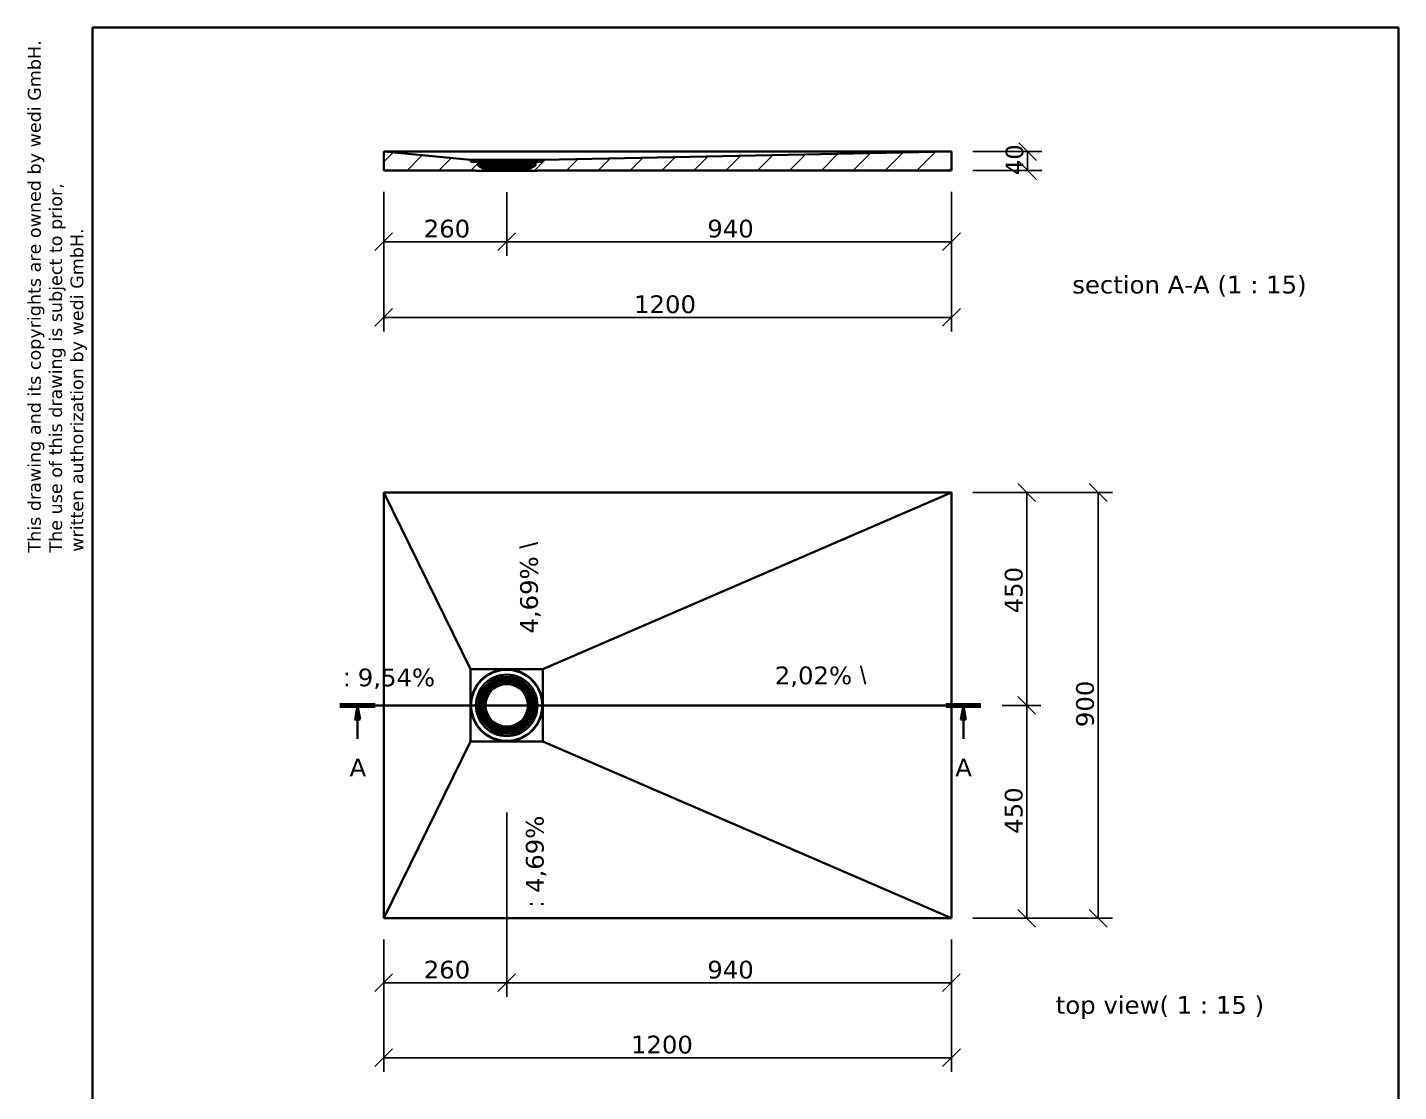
# Model space of a CAD drawing. Header units: millimetres. Extents: x 102 to 3000, y 150 to 4305.
# Drawn here: x 102 to 3000, y 2055 to 4305 of the extents above; entities that cross this region are included whole.
import ezdxf

# ---------------------------------------------------------------- set-up
doc = ezdxf.new("R2010")
doc.units = ezdxf.units.MM
doc.header["$LTSCALE"] = 15
for name, color, linetype, lineweight in [('_Sichtbarkanten', 7, 'Continuous', 35), ('Bemaßung (ISO)', 7, 'Continuous', 25), ('Rahmen (ISO)', 7, 'Continuous', 35), ('Schnittlinie (ISO)', 7, 'Continuous', 35), ('Schraffur (ISO)', 7, 'Continuous', 13), ('Symbol (ISO)', 7, 'Continuous', 25), ('Verdeckt (ISO)', 7, 'Continuous', 35)]:
    doc.layers.add(name, color=color, linetype=linetype, lineweight=lineweight)
doc.styles.add('Bezeichnungstext (DIN)', font='verdana.ttf')
doc.styles.add('Notiztext (DIN)', font='verdana.ttf')
doc.styles.add('Textstil65', font='verdana.ttf')
doc.dimstyles.new('Standard (DIN)', dxfattribs={"dimscale": 15, "dimtxt": 2.5, "dimasz": 2.5, "dimexe": 2, "dimexo": 10, "dimgap": 0.5, "dimtad": 1, "dimdec": 1, "dimrnd": 1e-08, "dimtxsty": 'Notiztext (DIN)', "dimblk": 'OBLIQUE', "dimcen": 0.09, "dimclrd": 256, "dimclre": 256, "dimclrt": 256, "dimadec": 0, "dimazin": 2, "dimtfac": 1, "dimtmove": 0, "dimatfit": 3, "dimfxl": 0, "dimtolj": 1, "dimtzin": 0, "dimlwd": -1, "dimlwe": -1, "dimarcsym": 0})
doc.dimstyles.new('Standard (DIN)-02', dxfattribs={"dimscale": 15, "dimtxt": 2.5, "dimasz": 2.5, "dimexe": 2, "dimexo": 3, "dimgap": 0.5, "dimtad": 1, "dimdec": 1, "dimrnd": 1e-08, "dimtxsty": 'Notiztext (DIN)', "dimblk": 'OBLIQUE', "dimcen": 0.09, "dimclrd": 256, "dimclre": 256, "dimclrt": 256, "dimadec": 0, "dimazin": 2, "dimtfac": 1, "dimtmove": 0, "dimatfit": 3, "dimfxl": 0, "dimtolj": 1, "dimtzin": 0, "dimlwd": -1, "dimlwe": -1, "dimarcsym": 0})

# ---------------------------------------------------------------- blocks, each defined once
blk = doc.blocks.new('Ränder Wedi_hoch')
at = {"layer": 'Rahmen (ISO)'}
for p, q in [((16, 287), (16, 10)), ((16, 287), (200, 287)), ((200, 287), (200, 10)), ((16, 10), (200, 10))]:
    blk.add_line(p, q, dxfattribs=at)
at = {"layer": 'Rahmen (ISO)', "char_height": 1.8, "attachment_point": 7, "rotation": 90, "style": 'Textstil65'}
for s, insert in [('This drawing and its copyrights are owned by wedi GmbH.', (9.2, 213)), ('The use of this drawing is subject to prior,', (12.2, 213)), ('written authorization by wedi GmbH.', (15.19, 213.1)), ('unterliegt dem Urheberrecht. Die Verwendung bedarf in jedem', (12.2, 10.21)), ('Fall der vorherigen, schriftlichen Zustimmung der wedi GmbH.', (15.19, 10.24)), ('Diese Zeichnung / Skizze ist Eigentum der wedi GmbH und ', (9.2, 10.24))]:
    blk.add_mtext(s, dxfattribs=dict(at, insert=insert))
blk = doc.blocks.new('_Oblique')
at = {"color": 0, "linetype": 'ByBlock', "lineweight": -2}
blk.add_line((-0.5, -0.5), (0.5, 0.5), dxfattribs=at)
blk = doc.blocks.new('*D40')
at = {"layer": 'Bemaßung (ISO)', "transparency": 16777216}
for p, q in [((855.1, 2376.9), (855.1, 2097)), ((2055.1, 2376.9), (2055.1, 2097)), ((2055.1, 2127), (855.1, 2127))]:
    blk.add_line(p, q, dxfattribs=at)
at = {"layer": 'Defpoints', "color": 0, "transparency": 16777216}
for p in [(855.1, 2421.9), (2055.1, 2421.9), (855.1, 2127)]:
    blk.add_point(p, dxfattribs=at)
at = {"layer": 'Bemaßung (ISO)', "transparency": 16777216, "xscale": 37.5, "yscale": 37.5, "zscale": 37.5, "rotation": 180}
blk.add_blockref('_Oblique', (855.1, 2127), dxfattribs=at)
at = {"layer": 'Bemaßung (ISO)', "transparency": 16777216, "xscale": 37.5, "yscale": 37.5, "zscale": 37.5}
blk.add_blockref('_Oblique', (2055.1, 2127), dxfattribs=at)
at = {"layer": 'Bemaßung (ISO)', "transparency": 16777216, "insert": (1377.6, 2173.6), "char_height": 37.5, "attachment_point": 1, "style": 'Notiztext (DIN)'}
blk.add_mtext('\\A1;1200', dxfattribs=at)
blk = doc.blocks.new('2DTransSchnitt0')
at = {"layer": 'Schnittlinie (ISO)', "linetype": 'Continuous'}
for p, q in [((50.84, 191.46), (141.16, 191.46)), ((53.32, 191.46), (52.97, 189.46)), ((53.32, 189.46), (53.32, 191.46)), ((53.67, 189.46), (53.32, 191.46)), ((138.68, 191.46), (138.33, 189.46)), ((138.68, 189.46), (138.68, 191.46)), ((139.03, 189.46), (138.68, 191.46)), ((52.97, 189.46), (53.67, 189.46)), ((53.32, 186.76), (53.32, 189.46)), ((138.33, 189.46), (139.03, 189.46)), ((138.68, 186.76), (138.68, 189.46))]:
    blk.add_line(p, q, dxfattribs=at)
at = {"layer": 'Schnittlinie (ISO)', "linetype": 'Continuous', "lineweight": 70}
for p, q in [((50.84, 191.46), (55.8, 191.46)), ((136.2, 191.46), (141.16, 191.46))]:
    blk.add_line(p, q, dxfattribs=at)
at = {"layer": 'Schnittlinie (ISO)', "linetype": 'Continuous', "flags": 128}
for points in [[(53.67, 189.46), (53.32, 191.46), (52.97, 189.46), (53.67, 189.46)], [(139.03, 189.46), (138.68, 191.46), (138.33, 189.46), (139.03, 189.46)]]:
    blk.add_lwpolyline(points, dxfattribs=at)
at = {"layer": 'Schnittlinie (ISO)'}
for points in [[(53.67, 189.46), (53.32, 191.46), (52.97, 189.46), (53.67, 189.46)], [(139.03, 189.46), (138.68, 191.46), (138.33, 189.46), (139.03, 189.46)]]:
    blk.add_solid(points, dxfattribs=at)
at = {"layer": 'Schnittlinie (ISO)', "char_height": 2.5, "attachment_point": 7, "style": 'Bezeichnungstext (DIN)'}
for insert in [(52.19, 181.46), (137.54, 181.46)]:
    blk.add_mtext('A', dxfattribs=dict(at, insert=insert))
blk = doc.blocks.new('*D42')
at = {"layer": 'Bemaßung (ISO)', "transparency": 16777216}
for p, q in [((2100.1, 3321.9), (2244.2, 3321.9)), ((2214.2, 3321.9), (2214.2, 2871.9)), ((2162.3, 2871.9), (2244.2, 2871.9))]:
    blk.add_line(p, q, dxfattribs=at)
at = {"layer": 'Defpoints', "color": 0, "transparency": 16777216}
for p in [(2055.1, 3321.9), (2117.3, 2871.9), (2214.2, 2871.9)]:
    blk.add_point(p, dxfattribs=at)
at = {"layer": 'Bemaßung (ISO)', "transparency": 16777216, "xscale": 37.5, "yscale": 37.5, "zscale": 37.5}
for p, rotation in [((2214.2, 3321.9), 90), ((2214.2, 2871.9), 270)]:
    blk.add_blockref('_Oblique', p, dxfattribs=dict(at, rotation=rotation))
at = {"layer": 'Bemaßung (ISO)', "transparency": 16777216, "insert": (2167.7, 3066.4), "char_height": 37.5, "attachment_point": 1, "rotation": 90, "style": 'Notiztext (DIN)'}
blk.add_mtext('\\A1;450', dxfattribs=at)
blk = doc.blocks.new('*D43')
at = {"layer": 'Bemaßung (ISO)', "transparency": 16777216}
for p, q in [((2162.3, 2871.9), (2244.2, 2871.9)), ((2214.2, 2871.9), (2214.2, 2421.9)), ((2100.1, 2421.9), (2244.2, 2421.9))]:
    blk.add_line(p, q, dxfattribs=at)
at = {"layer": 'Defpoints', "color": 0, "transparency": 16777216}
for p in [(2117.3, 2871.9), (2055.1, 2421.9), (2214.2, 2421.9)]:
    blk.add_point(p, dxfattribs=at)
at = {"layer": 'Bemaßung (ISO)', "transparency": 16777216, "xscale": 37.5, "yscale": 37.5, "zscale": 37.5}
for p, rotation in [((2214.2, 2871.9), 90), ((2214.2, 2421.9), 270)]:
    blk.add_blockref('_Oblique', p, dxfattribs=dict(at, rotation=rotation))
at = {"layer": 'Bemaßung (ISO)', "transparency": 16777216, "insert": (2167.7, 2600.4), "char_height": 37.5, "attachment_point": 1, "rotation": 90, "style": 'Notiztext (DIN)'}
blk.add_mtext('\\A1;450', dxfattribs=at)
blk = doc.blocks.new('*D44')
at = {"layer": 'Bemaßung (ISO)', "transparency": 16777216}
for p, q in [((2100.1, 3321.9), (2395.1, 3321.9)), ((2365.1, 2421.9), (2365.1, 3321.9)), ((2100.1, 2421.9), (2395.1, 2421.9))]:
    blk.add_line(p, q, dxfattribs=at)
at = {"layer": 'Defpoints', "color": 0, "transparency": 16777216}
for p in [(2055.1, 3321.9), (2365.1, 3321.9), (2055.1, 2421.9)]:
    blk.add_point(p, dxfattribs=at)
at = {"layer": 'Bemaßung (ISO)', "transparency": 16777216, "xscale": 37.5, "yscale": 37.5, "zscale": 37.5}
for p, rotation in [((2365.1, 3321.9), 90), ((2365.1, 2421.9), 270)]:
    blk.add_blockref('_Oblique', p, dxfattribs=dict(at, rotation=rotation))
at = {"layer": 'Bemaßung (ISO)', "transparency": 16777216, "insert": (2318.5, 2825.9), "char_height": 37.5, "attachment_point": 1, "rotation": 90, "style": 'Notiztext (DIN)'}
blk.add_mtext('\\A1;900', dxfattribs=at)
blk = doc.blocks.new('*D45')
at = {"layer": 'Bemaßung (ISO)', "transparency": 16777216}
for p, q in [((855.1, 3957.6), (855.1, 3821.9)), ((1115.1, 3956.9), (1115.1, 3821.9)), ((855.1, 3851.9), (1115.1, 3851.9))]:
    blk.add_line(p, q, dxfattribs=at)
at = {"layer": 'Defpoints', "color": 0, "transparency": 16777216}
for p in [(855.1, 4002.6), (1115.1, 4001.9), (1115.1, 3851.9)]:
    blk.add_point(p, dxfattribs=at)
at = {"layer": 'Bemaßung (ISO)', "transparency": 16777216, "xscale": 37.5, "yscale": 37.5, "zscale": 37.5, "rotation": 180}
blk.add_blockref('_Oblique', (855.1, 3851.9), dxfattribs=at)
at = {"layer": 'Bemaßung (ISO)', "transparency": 16777216, "xscale": 37.5, "yscale": 37.5, "zscale": 37.5}
blk.add_blockref('_Oblique', (1115.1, 3851.9), dxfattribs=at)
at = {"layer": 'Bemaßung (ISO)', "transparency": 16777216, "insert": (939.6, 3898.5), "char_height": 37.5, "attachment_point": 1, "style": 'Notiztext (DIN)'}
blk.add_mtext('\\A1;260', dxfattribs=at)
blk = doc.blocks.new('*D46')
at = {"layer": 'Bemaßung (ISO)', "transparency": 16777216}
for p, q in [((2100, 4042.6), (2245.9, 4042.6)), ((2215.9, 4002.6), (2215.9, 4042.6)), ((2100.1, 4002.6), (2245.9, 4002.6))]:
    blk.add_line(p, q, dxfattribs=at)
at = {"layer": 'Defpoints', "color": 0, "transparency": 16777216}
for p in [(2055, 4042.6), (2215.9, 4042.6), (2055.1, 4002.6)]:
    blk.add_point(p, dxfattribs=at)
at = {"layer": 'Bemaßung (ISO)', "transparency": 16777216, "xscale": 37.5, "yscale": 37.5, "zscale": 37.5}
for p, rotation in [((2215.9, 4042.6), 90), ((2215.9, 4002.6), 270)]:
    blk.add_blockref('_Oblique', p, dxfattribs=dict(at, rotation=rotation))
at = {"layer": 'Bemaßung (ISO)', "transparency": 16777216, "insert": (2169.4, 3992.5), "char_height": 37.5, "attachment_point": 1, "rotation": 90, "style": 'Notiztext (DIN)'}
blk.add_mtext('\\A1;40', dxfattribs=at)
blk = doc.blocks.new('*D47')
at = {"layer": 'Bemaßung (ISO)', "transparency": 16777216}
for p, q in [((1115.1, 2645.5), (1115.1, 2255.5)), ((855.2, 2285.5), (1115.1, 2285.5))]:
    blk.add_line(p, q, dxfattribs=at)
at = {"layer": 'Defpoints', "color": 0, "transparency": 16777216}
for p in [(1115.1, 2795.5), (855.2, 2422.1), (1115.1, 2285.5)]:
    blk.add_point(p, dxfattribs=at)
at = {"layer": 'Bemaßung (ISO)', "transparency": 16777216, "xscale": 37.5, "yscale": 37.5, "zscale": 37.5, "rotation": 180}
blk.add_blockref('_Oblique', (855.2, 2285.5), dxfattribs=at)
at = {"layer": 'Bemaßung (ISO)', "transparency": 16777216, "xscale": 37.5, "yscale": 37.5, "zscale": 37.5}
blk.add_blockref('_Oblique', (1115.1, 2285.5), dxfattribs=at)
at = {"layer": 'Bemaßung (ISO)', "transparency": 16777216, "insert": (939.7, 2332), "char_height": 37.5, "attachment_point": 1, "style": 'Notiztext (DIN)'}
blk.add_mtext('\\A1;260', dxfattribs=at)
blk = doc.blocks.new('*D48')
at = {"layer": 'Bemaßung (ISO)', "transparency": 16777216}
for p, q in [((1115.1, 2645.5), (1115.1, 2255.5)), ((2055, 2285.5), (1115.1, 2285.5))]:
    blk.add_line(p, q, dxfattribs=at)
at = {"layer": 'Defpoints', "color": 0, "transparency": 16777216}
for p in [(1115.1, 2795.5), (2055, 2422), (1115.1, 2285.5)]:
    blk.add_point(p, dxfattribs=at)
at = {"layer": 'Bemaßung (ISO)', "transparency": 16777216, "xscale": 37.5, "yscale": 37.5, "zscale": 37.5, "rotation": 180}
blk.add_blockref('_Oblique', (1115.1, 2285.5), dxfattribs=at)
at = {"layer": 'Bemaßung (ISO)', "transparency": 16777216, "xscale": 37.5, "yscale": 37.5, "zscale": 37.5}
blk.add_blockref('_Oblique', (2055, 2285.5), dxfattribs=at)
at = {"layer": 'Bemaßung (ISO)', "transparency": 16777216, "insert": (1539, 2332), "char_height": 37.5, "attachment_point": 1, "style": 'Notiztext (DIN)'}
blk.add_mtext('\\A1;940', dxfattribs=at)
blk = doc.blocks.new('*D49')
at = {"layer": 'Bemaßung (ISO)', "transparency": 16777216}
for p, q in [((2055.1, 3872), (2055.1, 3662)), ((855.1, 3852.6), (855.1, 3662)), ((855.1, 3692), (2055.1, 3692))]:
    blk.add_line(p, q, dxfattribs=at)
at = {"layer": 'Defpoints', "color": 0, "transparency": 16777216}
for p in [(855.1, 4002.6), (2055.1, 4022), (2055.1, 3692)]:
    blk.add_point(p, dxfattribs=at)
at = {"layer": 'Bemaßung (ISO)', "transparency": 16777216, "xscale": 37.5, "yscale": 37.5, "zscale": 37.5, "rotation": 180}
blk.add_blockref('_Oblique', (855.1, 3692), dxfattribs=at)
at = {"layer": 'Bemaßung (ISO)', "transparency": 16777216, "xscale": 37.5, "yscale": 37.5, "zscale": 37.5}
blk.add_blockref('_Oblique', (2055.1, 3692), dxfattribs=at)
at = {"layer": 'Bemaßung (ISO)', "transparency": 16777216, "insert": (1384.2, 3738.6), "char_height": 37.5, "attachment_point": 1, "style": 'Notiztext (DIN)'}
blk.add_mtext('\\A1;1200', dxfattribs=at)
blk = doc.blocks.new('*D50')
at = {"layer": 'Bemaßung (ISO)', "transparency": 16777216}
for p, q in [((1115.1, 3956.9), (1115.1, 3821.9)), ((2055.1, 3957.6), (2055.1, 3821.9)), ((1115.1, 3851.9), (2055.1, 3851.9))]:
    blk.add_line(p, q, dxfattribs=at)
at = {"layer": 'Defpoints', "color": 0, "transparency": 16777216}
for p in [(1115.1, 4001.9), (2055.1, 4002.6), (2055.1, 3851.9)]:
    blk.add_point(p, dxfattribs=at)
at = {"layer": 'Bemaßung (ISO)', "transparency": 16777216, "xscale": 37.5, "yscale": 37.5, "zscale": 37.5, "rotation": 180}
blk.add_blockref('_Oblique', (1115.1, 3851.9), dxfattribs=at)
at = {"layer": 'Bemaßung (ISO)', "transparency": 16777216, "xscale": 37.5, "yscale": 37.5, "zscale": 37.5}
blk.add_blockref('_Oblique', (2055.1, 3851.9), dxfattribs=at)
at = {"layer": 'Bemaßung (ISO)', "transparency": 16777216, "insert": (1539, 3898.5), "char_height": 37.5, "attachment_point": 1, "style": 'Notiztext (DIN)'}
blk.add_mtext('\\A1;940', dxfattribs=at)

msp = doc.modelspace()

# ---------------------------------------------------------------- hatches: boundary and pattern name
at = {"layer": 'Schraffur (ISO)'}
h = msp.add_hatch(dxfattribs=at)
h.set_pattern_fill('ANSI31', color=256, scale=381, style=0)
h.set_pattern_definition([(45, (0, 0), (-33.67596, 33.67596), [])])
h.paths.add_polyline_path([(1160.57, 4003.89), (1162.32, 4003.89), (1162.32, 4006.59), (1175.32, 4014.89), (1175.32, 4022.89), (1190.32, 4022.89), (1190.32, 4023.89), (1173.02, 4023.89), (1172.52, 4023.39), (1172.52, 4018.39), (1170.82, 4018.39), (1170.32, 4017.89), (1170.32, 4016.39), (1166.32, 4013.84), (1166.32, 4011.52), (1164.02, 4010.05), (1164.02, 4011.89), (1161.57, 4010.33), (1160.57, 4008.59)])
h.paths.add_polyline_path([(1067.82, 4003.89), (1069.57, 4003.89), (1069.57, 4008.59), (1068.56, 4010.33), (1066.12, 4011.89), (1066.12, 4010.05), (1063.82, 4011.52), (1063.82, 4013.84), (1059.82, 4016.39), (1059.82, 4017.89), (1059.32, 4018.39), (1057.62, 4018.39), (1057.62, 4023.39), (1057.12, 4023.89), (1039.82, 4023.89), (1039.82, 4022.89), (1054.82, 4022.89), (1054.82, 4014.89), (1067.82, 4006.59)])
h.paths.add_polyline_path([(1067.07, 4005.89), (1054.57, 4012.89), (1054.57, 4020.89), (1039.07, 4020.89), (1039.07, 4025.14), (1038.63, 4025.14), (855.19, 4042.64), (855.07, 4041.39), (855.07, 4002.64), (1050.07, 4002.64), (1050.07, 4001.94), (1070.07, 4001.94), (1070.07, 4002.64), (1067.07, 4002.64)])
h.paths.add_polyline_path([(1175.57, 4012.89), (1163.07, 4005.89), (1163.07, 4002.64), (1160.07, 4002.64), (1160.07, 4001.94), (1180.07, 4001.94), (1180.07, 4002.64), (2055.07, 4002.64), (2055.07, 4041.39), (2055.04, 4042.64), (1191.56, 4025.14), (1191.07, 4025.14), (1191.07, 4020.89), (1175.57, 4020.89)])

# ---------------------------------------------------------------- linework, layer by layer
at = {"layer": '_Sichtbarkanten'}
for p, q in [((855.19, 4042.64), (855.07, 4041.39)), ((855.07, 4041.39), (855.07, 4002.64)), ((1038.63, 4025.14), (855.19, 4042.64)), ((855.19, 4042.64), (855.19, 4042.64)), ((855.19, 4042.64), (2054.99, 4042.64)), ((2055.04, 4042.64), (1191.56, 4025.14)), ((2055.07, 4041.39), (2055.04, 4042.64)), ((2055.07, 4002.64), (2055.07, 4041.39)), ((855.07, 4002.64), (1050.07, 4002.64)), ((1039.07, 4025.14), (1038.63, 4025.14)), ((1039.07, 4020.89), (1039.07, 4025.14)), ((1039.07, 4025.14), (1191.07, 4025.14)), ((1054.57, 4020.89), (1039.07, 4020.89)), ((1057.12, 4023.89), (1039.82, 4023.89)), ((1039.82, 4023.89), (1039.82, 4022.89)), ((1039.82, 4022.89), (1054.82, 4022.89)), ((1050.07, 4002.64), (1050.07, 4001.94)), ((1050.07, 4001.94), (1070.07, 4001.94)), ((1054.57, 4012.89), (1054.57, 4020.89)), ((1054.82, 4020.89), (1054.57, 4020.89)), ((1067.07, 4005.89), (1054.57, 4012.89)), ((1057.95, 4012.89), (1054.57, 4012.89)), ((1054.82, 4022.89), (1054.82, 4014.89)), ((1054.82, 4014.89), (1067.82, 4006.59)), ((1057.62, 4023.39), (1057.12, 4023.89)), ((1173.02, 4023.89), (1057.12, 4023.89)), ((1057.62, 4018.39), (1057.62, 4023.39)), ((1057.62, 4023.39), (1172.52, 4023.39)), ((1059.32, 4018.39), (1057.62, 4018.39)), ((1059.82, 4017.89), (1059.32, 4018.39)), ((1170.82, 4018.39), (1059.32, 4018.39)), ((1059.82, 4016.39), (1059.82, 4017.89)), ((1059.82, 4017.89), (1170.32, 4017.89)), ((1063.82, 4013.84), (1059.82, 4016.39)), ((1170.32, 4016.39), (1059.82, 4016.39)), ((1063.82, 4011.52), (1063.82, 4013.84)), ((1166.32, 4013.84), (1063.82, 4013.84)), ((1066.12, 4010.05), (1063.82, 4011.52)), ((1066.12, 4011.52), (1063.82, 4011.52)), ((1068.56, 4010.33), (1066.12, 4011.89)), ((1066.12, 4011.89), (1066.12, 4010.05)), ((1164.02, 4011.89), (1066.12, 4011.89)), ((1067.07, 4002.64), (1067.07, 4005.89)), ((1067.07, 4005.89), (1067.82, 4005.89)), ((1070.07, 4002.64), (1067.07, 4002.64)), ((1067.82, 4006.59), (1067.82, 4003.89)), ((1067.82, 4003.89), (1069.57, 4003.89)), ((1069.57, 4008.59), (1068.56, 4010.33)), ((1161.57, 4010.33), (1068.56, 4010.33)), ((1069.57, 4003.89), (1069.57, 4008.59)), ((1160.57, 4008.59), (1069.57, 4008.59)), ((1160.57, 4003.89), (1069.57, 4003.89)), ((1070.07, 4001.94), (1070.07, 4002.64)), ((1070.07, 4002.64), (1160.07, 4002.64)), ((1160.07, 4001.94), (1070.07, 4001.94)), ((1163.07, 4002.64), (1160.07, 4002.64)), ((1160.07, 4002.64), (1160.07, 4001.94)), ((1160.07, 4001.94), (1180.07, 4001.94)), ((1161.57, 4010.33), (1160.57, 4008.59)), ((1160.57, 4008.59), (1160.57, 4003.89)), ((1160.57, 4003.89), (1162.32, 4003.89)), ((1164.02, 4011.89), (1161.57, 4010.33)), ((1162.32, 4006.59), (1175.32, 4014.89)), ((1162.32, 4003.89), (1162.32, 4006.59)), ((1162.32, 4005.89), (1163.07, 4005.89)), ((1175.57, 4012.89), (1163.07, 4005.89)), ((1163.07, 4005.89), (1163.07, 4002.64)), ((1164.02, 4010.05), (1164.02, 4011.89)), ((1166.32, 4011.52), (1164.02, 4010.05)), ((1166.32, 4011.52), (1164.02, 4011.52)), ((1170.32, 4016.39), (1166.32, 4013.84)), ((1166.32, 4013.84), (1166.32, 4011.52)), ((1170.82, 4018.39), (1170.32, 4017.89)), ((1170.32, 4017.89), (1170.32, 4016.39)), ((1172.52, 4018.39), (1170.82, 4018.39)), ((1175.57, 4012.89), (1172.19, 4012.89)), ((1173.02, 4023.89), (1172.52, 4023.39)), ((1172.52, 4023.39), (1172.52, 4018.39)), ((1190.32, 4023.89), (1173.02, 4023.89)), ((1175.32, 4022.89), (1190.32, 4022.89)), ((1175.32, 4014.89), (1175.32, 4022.89)), ((1175.57, 4020.89), (1175.32, 4020.89)), ((1191.07, 4020.89), (1175.57, 4020.89)), ((1175.57, 4020.89), (1175.57, 4012.89)), ((1180.07, 4001.94), (1180.07, 4002.64)), ((1180.07, 4002.64), (2055.07, 4002.64)), ((1190.32, 4022.89), (1190.32, 4023.89)), ((1191.56, 4025.14), (1191.07, 4025.14)), ((1191.07, 4025.14), (1191.07, 4020.89)), ((855.07, 3321.94), (2055.07, 3321.94)), ((855.07, 2421.94), (855.07, 3321.94)), ((855.07, 3321.94), (855.19, 3321.88)), ((855.19, 3321.88), (2054.99, 3321.88)), ((855.19, 3321.79), (855.19, 3321.88)), ((855.19, 2422.09), (855.19, 3321.79)), ((855.19, 3321.79), (1038.63, 2948.41)), ((2054.99, 3321.88), (1191.56, 2948.41)), ((2054.99, 3321.88), (2055.04, 3321.88)), ((2055.07, 3321.94), (2055.04, 3321.88)), ((2055.04, 3321.88), (2055.04, 2422)), ((2055.07, 3321.94), (2055.07, 2421.94)), ((1038.63, 2948.41), (1191.56, 2948.41)), ((1038.63, 2795.47), (1038.63, 2948.41)), ((1191.56, 2948.41), (1191.56, 2795.47)), ((855.19, 2422.09), (1038.63, 2795.47)), ((1191.56, 2795.47), (1038.63, 2795.47)), ((2054.99, 2422), (1191.56, 2795.47)), ((855.07, 2421.94), (855.19, 2422)), ((2055.07, 2421.94), (855.07, 2421.94)), ((855.19, 2422.09), (855.19, 2422)), ((2054.99, 2422), (855.19, 2422)), ((2054.99, 2422), (2055.04, 2422)), ((2055.07, 2421.94), (2055.04, 2422))]:
    msp.add_line(p, q, dxfattribs=at)
for radius in [76, 75.25, 57.95, 57.45, 55.75, 55.25, 51.25, 48.95, 46.5, 45.5, 45]:
    msp.add_circle((1115.07, 2871.94), radius, dxfattribs=at)
at = {"layer": 'Verdeckt (ISO)'}
for radius in [65, 60.5, 60.25, 48, 47.25]:
    msp.add_circle((1115.07, 2871.94), radius, dxfattribs=at)

# ---------------------------------------------------------------- block references
at = {"xscale": 15, "yscale": 15, "zscale": 15}
msp.add_blockref('Ränder Wedi_hoch', (0, 0), dxfattribs=at)
at = {"layer": 'Schnittlinie (ISO)', "xscale": 15, "yscale": 15, "zscale": 15}
msp.add_blockref('2DTransSchnitt0', (0, 0), dxfattribs=at)

# ---------------------------------------------------------------- texts
at = {"layer": 'Symbol (ISO)', "char_height": 37.5, "attachment_point": 7, "style": 'Bezeichnungstext (DIN)'}
for s, insert in [('section A-A (1 : 15)', (2310.35, 3735.78)), ('top view( 1 : 15 )', (2275.58, 2209.12))]:
    msp.add_mtext(s, dxfattribs=dict(at, insert=insert))
at = {"layer": 'Symbol (ISO)', "char_height": 37.5, "attachment_point": 1, "rotation": 90, "style": 'Notiztext (DIN)'}
for s, insert, width in [('{4,69% \\fAIGDT|b0|i0;\\H37.3096;\\\\}', (1143.45, 3023.59), 259.9982), ('{\\fAIGDT|b0|i0;\\H37.3096;:\\fVerdana|b0|i0;\\H37.5000; 4,69%}', (1155.66, 2445.08), 262.2671)]:
    msp.add_mtext(s, dxfattribs=dict(at, insert=insert, width=width))
at = {"layer": 'Symbol (ISO)', "char_height": 37.5, "attachment_point": 1, "style": 'Notiztext (DIN)'}
for s, insert, width in [('{2,02% \\fAIGDT|b0|i0;\\H37.3096;\\\\}', (1681.69, 2954.05), 259.9982), ('{\\fAIGDT|b0|i0;\\H37.3096;:\\fVerdana|b0|i0;\\H37.5000; 9,54%}', (770.1, 2949.69), 262.2671)]:
    msp.add_mtext(s, dxfattribs=dict(at, insert=insert, width=width))

# ---------------------------------------------------------------- dimensions: what is measured, and where the dimension line sits
at = {"layer": 'Bemaßung (ISO)'}
for base, p1, p2, angle, dimstyle, override, picture, middle in [((2215.91, 4042.64), (2055.07, 4002.64), (2054.99, 4042.64), 90, 'Standard (DIN)-02', {"dimdec": 1, "dimtp": 0, "dimtm": 0, "dimtdec": 2, "dimtofl": 1, "dimatfit": 1}, '*D46', (2215.91, 4022.64)), ((2055.07, 3692.02), (855.07, 4002.64), (2055.07, 4022.02), 180, 'Standard (DIN)', {"dimdec": 1, "dimtp": 0, "dimtm": 0, "dimtdec": 2, "dimtofl": 0, "dimatfit": 1}, '*D49', (1444.62, 3692.02)), ((1115.07, 3851.94), (855.07, 4002.64), (1115.07, 4001.94), 180, 'Standard (DIN)-02', {"dimdec": 1, "dimtp": 0, "dimtm": 0, "dimtdec": 2, "dimtofl": 0, "dimatfit": 1}, '*D45', (985.07, 3851.94)), ((2214.22, 2871.94), (2055.07, 3321.94), (2117.35, 2871.94), 90, 'Standard (DIN)-02', {"dimdec": 1, "dimtp": 0, "dimtm": 0, "dimtdec": 2, "dimtofl": 0, "dimatfit": 1}, '*D42', (2214.22, 3112.96)), ((2365.07, 3321.94), (2055.07, 2421.94), (2055.07, 3321.94), 90, 'Standard (DIN)-02', {"dimdec": 1, "dimtp": 0, "dimtm": 0, "dimtdec": 2, "dimtofl": 0, "dimatfit": 1}, '*D44', (2365.07, 2871.94)), ((2214.22, 2421.94), (2117.35, 2871.94), (2055.07, 2421.94), 90, 'Standard (DIN)-02', {"dimdec": 1, "dimtp": 0, "dimtm": 0, "dimtdec": 2, "dimtofl": 0, "dimatfit": 1}, '*D43', (2214.22, 2646.94)), ((1115.0913, 2285.4685), (2055.0426, 2421.9978), (1115.0913, 2795.4685), 180, 'Standard (DIN)', {"dimdec": 1, "dimse1": 1, "dimtp": 0, "dimtm": 0, "dimtdec": 2, "dimtofl": 0, "dimatfit": 1}, '*D48', (1585.0669, 2285.4685)), ((855.07, 2126.99), (2055.07, 2421.94), (855.07, 2421.94), 180, 'Standard (DIN)-02', {"dimdec": 1, "dimtp": 0, "dimtm": 0, "dimtdec": 2, "dimtofl": 0, "dimatfit": 1}, '*D40', (1438.01, 2126.99))]:
    dim = msp.add_linear_dim(base=base, p1=p1, p2=p2, angle=angle, dimstyle=dimstyle, override=override, dxfattribs=at)
    dim.commit()
    dim.dimension.update_dxf_attribs({"geometry": picture, "text_midpoint": middle, "dimtype": 160})
for base, p1, p2, dimstyle, override, picture, middle in [((2055.07, 3851.94), (1115.07, 4001.94), (2055.07, 4002.64), 'Standard (DIN)-02', {"dimdec": 1, "dimtp": 0, "dimtm": 0, "dimtdec": 2, "dimtofl": 0, "dimatfit": 1}, '*D50', (1585.07, 3851.94)), ((1115.09, 2285.47), (855.19, 2422.09), (1115.09, 2795.47), 'Standard (DIN)', {"dimdec": 0, "dimse1": 1, "dimtp": 0, "dimtm": 0, "dimtdec": 0, "dimtofl": 0, "dimatfit": 1}, '*D47', (985.14, 2285.47))]:
    dim = msp.add_linear_dim(base=base, p1=p1, p2=p2, dimstyle=dimstyle, override=override, dxfattribs=at)
    dim.commit()
    dim.dimension.update_dxf_attribs({"geometry": picture, "text_midpoint": middle, "dimtype": 160})

doc.saveas('drawing.dxf')
